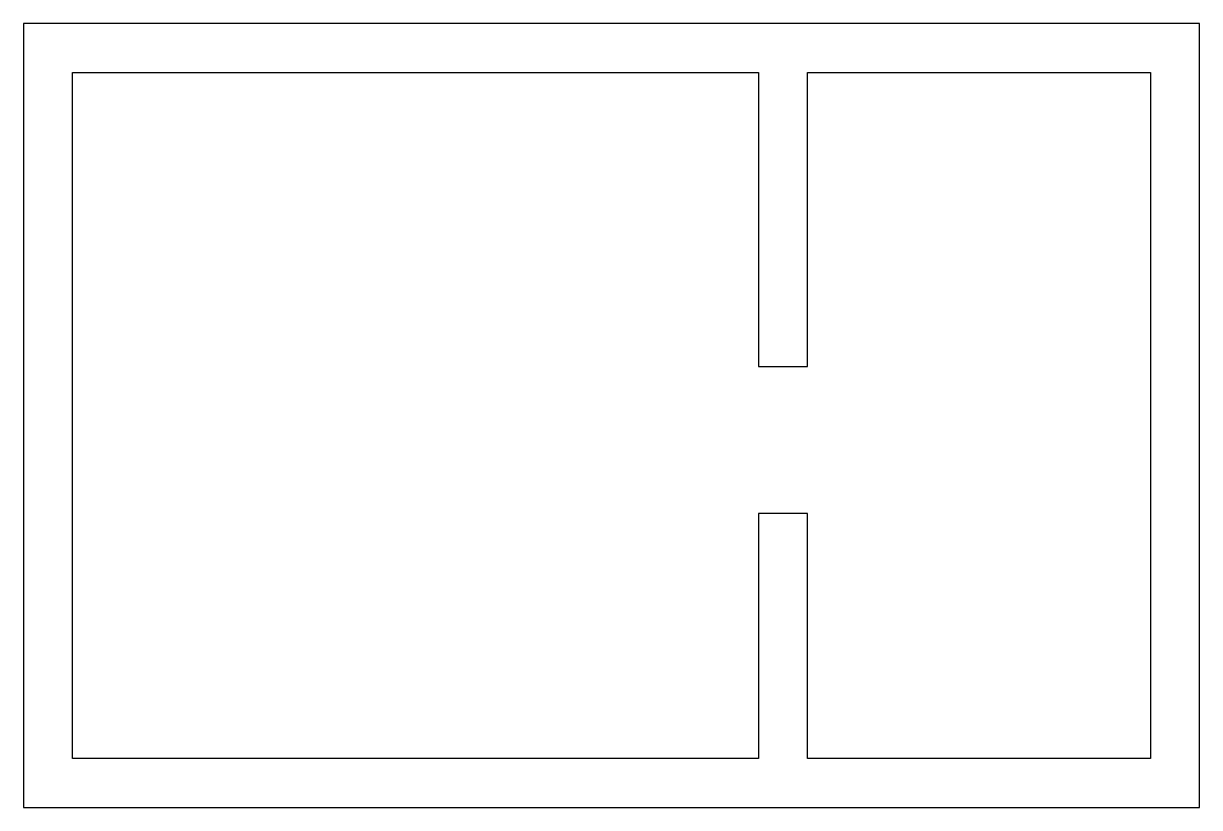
# Model space of a CAD drawing. Extents: x -8.5 to 8.5, y -5.6 to 5.6.
import ezdxf

# ---------------------------------------------------------------- set-up
doc = ezdxf.new("R2010")
doc.units = 0
doc.layers.get('0').update_dxf_attribs({"linetype": 'CONTINUOUS'})

msp = doc.modelspace()

# ---------------------------------------------------------------- linework, layer by layer
at = {"color": 0}
for p, q in [((0, 5.64444), (-8.46667, 5.64444)), ((-8.46667, 5.64444), (-8.46667, 0)), ((8.46667, 5.64444), (0, 5.64444)), ((8.46667, 0), (8.46667, 5.64444)), ((-7.76111, 0), (-7.76111, 4.93889)), ((-7.76111, 4.93889), (-2.82222, 4.93889)), ((-2.82222, 4.93889), (2.11667, 4.93889)), ((2.11667, 4.93889), (2.11667, 2.82222)), ((2.82222, 2.82222), (2.82222, 4.93889)), ((2.82222, 4.93889), (5.29167, 4.93889)), ((5.29167, 4.93889), (7.76111, 4.93889)), ((7.76111, 4.93889), (7.76111, 0)), ((2.11667, 2.82222), (2.11667, 0.705556)), ((2.82222, 0.705556), (2.82222, 2.82222)), ((2.11667, 0.705556), (2.46944, 0.705556)), ((2.46944, 0.705556), (2.82222, 0.705556)), ((-8.46667, 0), (-8.46667, -5.64444)), ((-7.76111, -4.93889), (-7.76111, 0)), ((7.76111, 0), (7.76111, -4.93889)), ((8.46667, -5.64444), (8.46667, 0)), ((2.46944, -1.41111), (2.11667, -1.41111)), ((2.11667, -1.41111), (2.11667, -3.175)), ((2.82222, -1.41111), (2.46944, -1.41111)), ((2.82222, -3.175), (2.82222, -1.41111)), ((2.11667, -3.175), (2.11667, -4.93889)), ((2.82222, -4.93889), (2.82222, -3.175)), ((-2.82222, -4.93889), (-7.76111, -4.93889)), ((2.11667, -4.93889), (-2.82222, -4.93889)), ((5.29167, -4.93889), (2.82222, -4.93889)), ((7.76111, -4.93889), (5.29167, -4.93889)), ((-8.46667, -5.64444), (0, -5.64444)), ((0, -5.64444), (8.46667, -5.64444))]:
    msp.add_line(p, q, dxfattribs=at)

doc.saveas('drawing.dxf')
